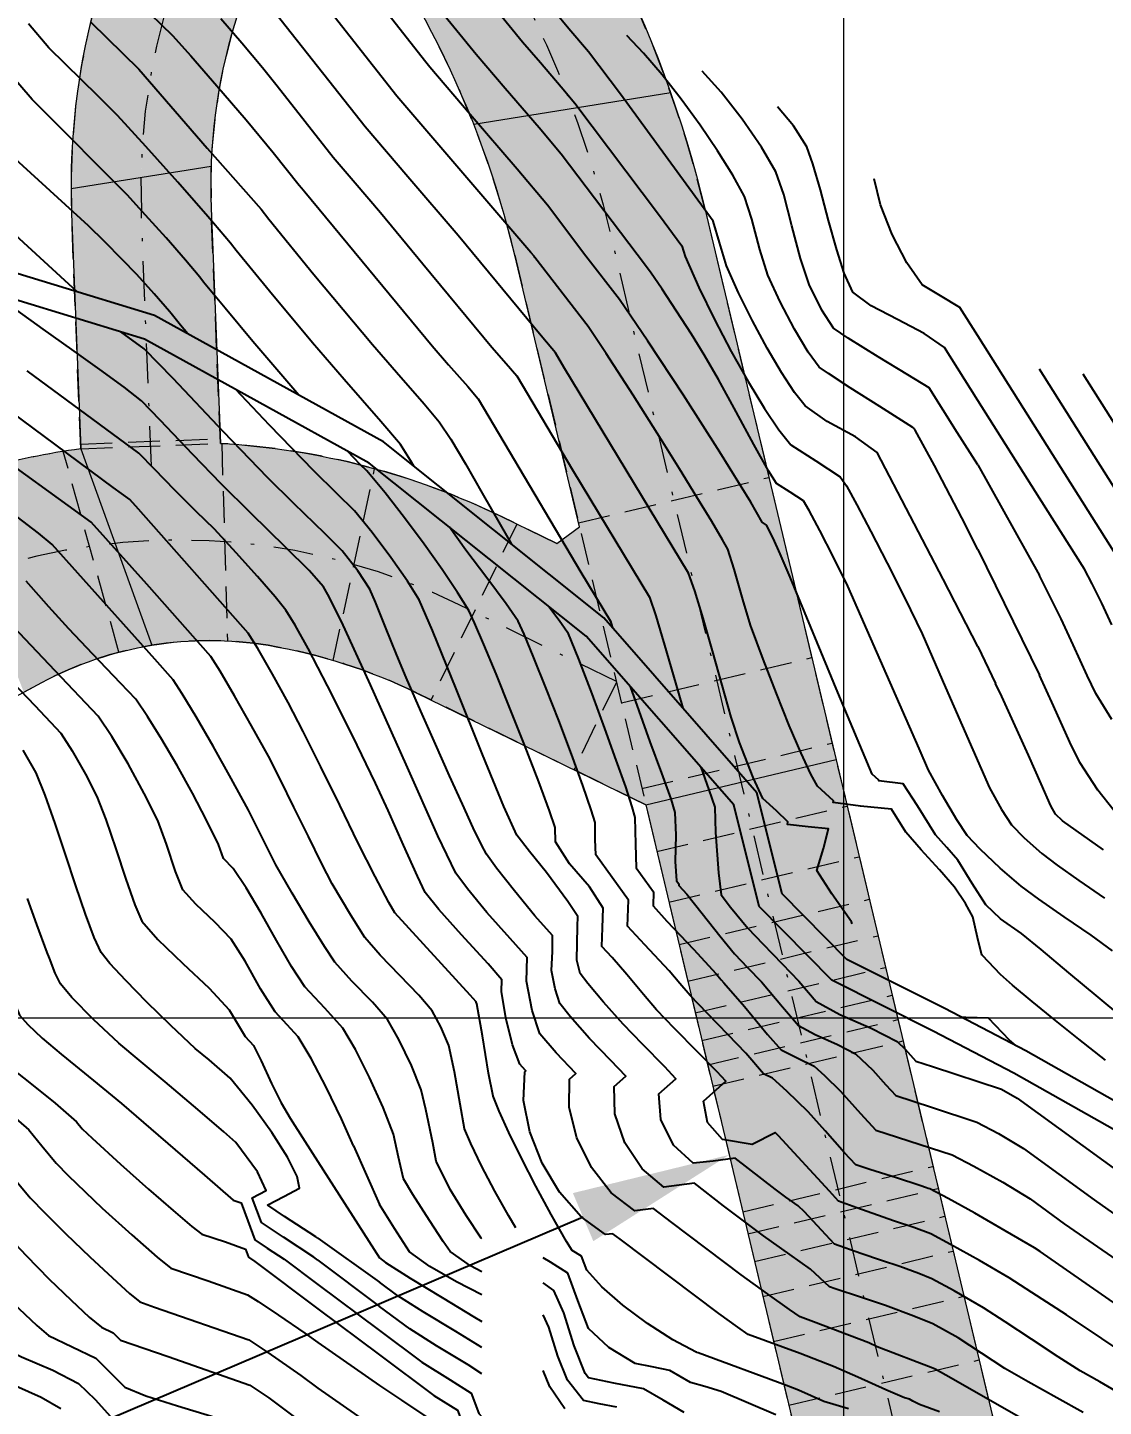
# Model space of a CAD drawing. Extents: x 61466 to 63015, y 108404 to 110397.
# Drawn here: x 62851.97 to 62885.85, y 109242.84 to 109286.24 of the extents above; entities that cross this region are included whole.
import ezdxf
from ezdxf import colors
from ezdxf.entities.mleader import LeaderData, LeaderLine
from ezdxf.math import Vec2, Vec3

# ---------------------------------------------------------------- set-up
doc = ezdxf.new("R2010")
doc.units = 0
doc.header["$LTSCALE"] = 1.000015
doc.header["$MEASUREMENT"] = 0
for name, pattern in [('NASCOSTA', [9.525, 6.35, -3.175]), ('TRATTEGGIATA', [0.75, 0.5, -0.25]), ('TRATTOPUNTO2', [0.5, 0.25, -0.125, 0, -0.125])]:
    doc.linetypes.add(name, pattern=pattern)
doc.layers.add('Colori bordi', color=5, linetype='Continuous', plot=False)
doc.layers.add('no_plot', color=5, linetype='Continuous', plot=False)
for name, color, linetype in [('coordinate', 2, 'Continuous'), ('curve livello 5m', 7, 'Continuous'), ('LIN010TR', 2, 'NASCOSTA'), ('LIN025CO', 7, 'Continuous'), ('Strade', 7, 'Continuous'), ('TRATTCOLO-30', 253, 'Continuous'), ('TRATTCOLO-32', 255, 'Continuous')]:
    doc.layers.add(name, color=color, linetype=linetype)
for name, color, linetype, lineweight in [('LINCOLOROSSO-025', 10, 'Continuous', 25), ('LINE035', 1, 'Continuous', 35), ('LINE050', 3, 'Continuous', 53)]:
    doc.layers.add(name, color=color, linetype=linetype, lineweight=lineweight)
doc.styles.add('ARIAL', font='arial.ttf')

# ---------------------------------------------------------------- blocks, each defined once
blk = doc.blocks.new('CONTORNO')
at = {"layer": 'Colori bordi', "lineweight": 0, "ltscale": 2}
for p, q in [((-21.794, 103.851), (-27.997, 102.858)), ((-36.269, 101.533), (-40.68, 100.827)), ((-40.374, 92.645), (-38.135, 86.465)), ((-22.578, 81.44), (-16.586, 82.868))]:
    blk.add_line(p, q, dxfattribs=at)
at = {"layer": 'Colori bordi', "lineweight": 0, "ltscale": 2, "flags": 128}
for points in [[(9.426, 101.471, 0.76503), (-27.561, 123.114)], [(-36.074, 114.45, 0.175507), (-40.663, 100.044), (-40.374, 92.645, 0.034114), (-43.469, 92.01), (-53.105, 89.338), (-53.319, 90.109), (-70.647, 85.303), (-66.249, 79.674), (-52.956, 83.36), (-52.253, 82.461), (-57.773, 72.704), (-53.908, 67.757), (-53.375, 67.075), (-47.588, 77.303), (-45.683, 80.67), (-46.38, 81.064), (-46.314, 81.181, -0.14195), (-42.731, 84.682), (-41.604, 85.286, -0.165813), (-34.47, 86.461, -0.072308), (-29.805, 84.968), (-22.578, 81.44), (16.586, -82.868)]]:
    blk.add_lwpolyline(points, format="xyb", dxfattribs=at)
for points in [[(-28.746, 115.78, -0.121281), (-20.708, 100.164), (-8.908, 50.657), (5.179, 102.622, 0.76503), (-24.477, 119.975)], [(-32.974, 111.245, 0.166114), (-36.267, 100.216), (-35.977, 92.817, -0.099876), (-27.103, 90.504), (-25.383, 89.664), (-24.664, 90.194), (-26.7, 98.736, 0.115961)]]:
    blk.add_lwpolyline(points, format="xyb", close=True, dxfattribs=at)

msp = doc.modelspace()

# ---------------------------------------------------------------- hatches: boundary and pattern name
at = {"layer": 'LINCOLOROSSO-025', "linetype": 'Continuous', "lineweight": 0}
h = msp.add_hatch(color=256, dxfattribs=at)
h.dxf.hatch_style = 1
h.paths.add_polyline_path([(62877.431, 109263.207), (62874.435, 109262.493), (62879.701, 109240.401), (62882.697, 109241.115)])
h.paths.add_polyline_path([(62874.435, 109262.493), (62871.439, 109261.779), (62876.705, 109239.686), (62879.701, 109240.401)])
h.paths.add_polyline_path([(62874.802, 109274.237), (62871.806, 109273.523), (62874.435, 109262.493), (62877.431, 109263.207)])
h.paths.add_polyline_path([(62871.806, 109273.523), (62868.81, 109272.809), (62869.352, 109270.534), (62871.439, 109261.779), (62874.435, 109262.493)])
at = {"layer": 'TRATTCOLO-30', "linetype": 'Continuous', "lineweight": 0}
h = msp.add_hatch(color=256, dxfattribs=at)
h.dxf.hatch_style = 1
h.paths.add_polyline_path([(62894.276, 109256.403), (62892.152, 109256.979), (62885.109, 109230.996), (62886.175, 109226.522)])
h.paths.add_polyline_path([(62896.399, 109255.827), (62894.276, 109256.403), (62886.175, 109226.522), (62887.14, 109222.475), (62889.032, 109221.962), (62889.11, 109222.251), (62888.907, 109222.306), (62889.535, 109224.623), (62888.049, 109225.026)])
h.paths.add_polyline_path([(62903.443, 109281.81, 0.573227), (62876.6, 109309.148), (62876.737, 109306.909, -0.580111), (62901.319, 109282.386), (62894.276, 109256.403), (62896.399, 109255.827)])
h.paths.add_polyline_path([(62901.319, 109282.386, 0.580111), (62876.737, 109306.909), (62876.874, 109304.66, -0.588798), (62899.196, 109282.961), (62892.152, 109256.979), (62894.276, 109256.403)], flags=17)
h.paths.add_polyline_path([(62876.874, 109304.66), (62876.737, 109306.909, 0.128077), (62867.998, 109301.884), (62861.579, 109295.575, -0.017364), (62863.158, 109293.853), (62865.271, 109296.119), (62869.54, 109300.314, -0.121501)])
h.paths.add_polyline_path([(62876.737, 109306.909), (62876.6, 109309.148, 0.133332), (62866.456, 109303.453), (62862.186, 109299.257), (62860.064, 109297.023, -0.015566), (62861.579, 109295.575), (62867.998, 109301.884, -0.128077)])
h.paths.add_polyline_path([(62861.518, 109295.516), (62861.579, 109295.575, 0.015566), (62860.064, 109297.023), (62857.942, 109294.789, 0.166431), (62853.337, 109281.166), (62855.538, 109281.519, -0.197704)])
h.paths.add_polyline_path([(62861.043, 109291.584), (62863.158, 109293.853, 0.017363), (62861.579, 109295.575, 0.198805), (62855.538, 109281.519), (62857.747, 109281.872, -0.147156)])
h.paths.add_polyline_path([(62857.75, 109280.555, -0.018506), (62857.747, 109281.872), (62855.538, 109281.519, 0.01312), (62855.552, 109280.469), (62855.836, 109273.211, -0.032081), (62858.04, 109273.156)])
h.paths.add_polyline_path([(62855.552, 109280.469, -0.01312), (62855.538, 109281.519), (62853.337, 109281.166, 0.008818), (62853.354, 109280.383), (62853.643, 109272.984, -0.032081), (62855.836, 109273.211)])
h = msp.add_hatch(color=256, dxfattribs=at)
h.dxf.hatch_style = 1
h.paths.add_polyline_path([(62865.563, 109268.075, 0.139627), (62854.721, 109270.01), (62855.882, 109266.804, -0.082344), (62859.547, 109266.8, -0.072308), (62864.212, 109265.307), (62871.439, 109261.779), (62870.515, 109265.657)])
h.paths.add_polyline_path([(62866.914, 109270.842, 0.099876), (62858.04, 109273.156, 0.064228), (62853.643, 109272.984), (62854.721, 109270.01, -0.139627), (62865.563, 109268.075), (62870.515, 109265.657), (62869.353, 109270.533), (62868.634, 109270.003)])
h.paths.add_polyline_path([(62853.643, 109272.984, 0.034113), (62850.548, 109272.349), (62849.269, 109271.994), (62850.385, 109269.107), (62851.371, 109269.381, -0.042455), (62854.721, 109270.01)])
h.paths.add_polyline_path([(62854.721, 109270.01, 0.042455), (62851.371, 109269.381), (62850.385, 109269.107), (62851.85, 109265.323), (62852.413, 109265.625, -0.082344), (62855.882, 109266.804)])
h.paths.add_polyline_path([(62870.313, 109279.788, 0.030349), (62869.127, 109283.694), (62866.02, 109283.197, -0.035379), (62867.317, 109279.074), (62868.81, 109272.808), (62871.806, 109273.522)])
h.paths.add_polyline_path([(62873.309, 109280.503, 0.026179), (62872.223, 109284.19), (62869.127, 109283.694, -0.030349), (62870.313, 109279.788), (62871.806, 109273.522), (62874.803, 109274.236)])
h.paths.add_polyline_path([(62865.271, 109296.118), (62863.158, 109293.852, -0.088198), (62869.127, 109283.694), (62872.223, 109284.19, 0.094802)])
h.paths.add_polyline_path([(62863.158, 109293.852), (62861.043, 109291.584, -0.080253), (62866.02, 109283.197), (62869.127, 109283.694, 0.088198)])
h.paths.add_polyline_path([(62863.158, 109293.852, 0.017363), (62861.579, 109295.575, 0.039704), (62859.491, 109293.189), (62861.043, 109291.584)])
h.paths.add_polyline_path([(62861.519, 109295.516), (62861.579, 109295.575, 0.015566), (62860.065, 109297.023), (62857.943, 109294.789), (62859.491, 109293.189, -0.038643)])
h.paths.add_polyline_path([(62863.729, 109297.688), (62862.187, 109299.257), (62860.065, 109297.023, -0.015566), (62861.579, 109295.575)])
h.paths.add_polyline_path([(62865.271, 109296.118), (62863.729, 109297.688), (62861.579, 109295.575, -0.017364), (62863.158, 109293.852)])
h.paths.add_polyline_path([(62842.121, 109308.439), (62841.683, 109305.389, -0.153556), (62860.065, 109297.023), (62862.187, 109299.257, 0.153719)])
h.paths.add_polyline_path([(62841.683, 109305.389), (62841.245, 109302.34, -0.15336), (62857.943, 109294.789), (62860.065, 109297.023, 0.153556)])
h.paths.add_polyline_path([(62841.683, 109305.389, 0.118937), (62825.998, 109303.588), (62818.636, 109300.891), (62818.106, 109300.697), (62819.649, 109297.982), (62826.543, 109300.502, -0.122973), (62841.245, 109302.34)])
h.paths.add_polyline_path([(62842.121, 109308.439, 0.119368), (62824.938, 109306.48), (62816.563, 109303.412), (62818.106, 109300.697), (62818.636, 109300.891), (62825.998, 109303.588, -0.118937), (62841.683, 109305.389)])

# ---------------------------------------------------------------- linework, layer by layer
at = {"layer": 'coordinate', "linetype": 'Continuous', "lineweight": 0}
for p, q in [((62877.666, 109333.555), (62877.666, 108959.046)), ((62848.848, 109255.071), (62927.666, 109255.071))]:
    msp.add_line(p, q, dxfattribs=at)
at = {"layer": 'curve livello 5m', "color": 2}
for p, q in [((62862.228, 109251.048), (62863.054, 109249.202)), ((62861.115, 109245.918), (62863.054, 109244.466))]:
    msp.add_line(p, q, dxfattribs=at)
at = {"layer": 'curve livello 5m', "color": 2, "flags": 128}
for points in [[(62885.917, 109253.745), (62885.077, 109254.402), (62884.339, 109254.994), (62883.606, 109255.594), (62882.992, 109256.107), (62882.614, 109256.438), (62882.046, 109257.035), (62882.027, 109257.047), (62881.889, 109257.603), (62881.744, 109258.257), (62881.51, 109258.677), (62881.166, 109259.186), (62880.695, 109259.736), (62880.11, 109260.366), (62879.633, 109260.921), (62879.179, 109261.641), (62878.198, 109261.733), (62877.338, 109261.848), (62877.347, 109261.9), (62876.845, 109262.365), (62876.636, 109262.745), (62876.331, 109263.405), (62875.959, 109264.275), (62875.551, 109265.282), (62875.135, 109266.359), (62874.74, 109267.433), (62874.492, 109268.243), (62874.224, 109269.192), (62874.019, 109269.829), (62873.859, 109270.12), (62873.519, 109270.693), (62873.051, 109271.467), (62872.503, 109272.358), (62871.927, 109273.283), (62871.043, 109274.675), (62870.189, 109275.99), (62869.622, 109276.834), (62867.947, 109279.007), (62867.919, 109279.045), (62867.821, 109279.159), (62863.598, 109284.084), (62861.395, 109286.882)], [(62864.129, 109272.441), (62864.026, 109272.619), (62863.714, 109273.116), (62863.089, 109273.849), (62861.937, 109275.169), (62860.946, 109276.317), (62859.587, 109277.942), (62858.54, 109279.222), (62858.36, 109279.459), (62857.646, 109280.301), (62856.703, 109281.377), (62855.697, 109282.5), (62854.795, 109283.479), (62854.195, 109284.084), (62852.638, 109285.606), (62852.002, 109286.366)], [(62881.897, 109269.817), (62881.389, 109270.814), (62880.532, 109272.455), (62879.925, 109273.569), (62879.899, 109273.611), (62879.882, 109273.639), (62879.85, 109273.658), (62878.808, 109274.313), (62877.877, 109274.908), (62877.196, 109275.353), (62876.903, 109275.558), (62876.557, 109276.026), (62876.12, 109276.753), (62875.668, 109277.606), (62875.278, 109278.447), (62875.026, 109279.254), (62874.781, 109280.212), (62874.545, 109280.929), (62874.177, 109281.601), (62873.702, 109282.364), (62873.151, 109283.174), (62872.557, 109283.986), (62871.953, 109284.757), (62871.369, 109285.442), (62870.84, 109285.995)], [(62880.685, 109242.669), (62880.06, 109242.909), (62879.855, 109243.01), (62879.75, 109243.068), (62879.588, 109243.116), (62878.995, 109243.371), (62878.115, 109243.766), (62877.356, 109244.098), (62876.297, 109244.506), (62874.665, 109245.111), (62874.341, 109245.335), (62873.741, 109245.768), (62873.741, 109245.768), (62870.635, 109248.104), (62870.406, 109248.281), (62870.168, 109248.251), (62869.401, 109248.812), (62868.724, 109249.585), (62868.174, 109250.499), (62867.784, 109251.484), (62867.591, 109252.468), (62867.63, 109253.379), (62867.664, 109253.409), (62867.557, 109253.519), (62867.471, 109253.621), (62867.246, 109254.229), (62867.032, 109255.074), (62866.892, 109255.903), (62866.902, 109256.275), (62866.475, 109256.772), (62865.635, 109257.685), (62864.916, 109258.486), (62864.493, 109259.023), (62864.248, 109259.535), (62863.813, 109260.508), (62863.326, 109261.599), (62862.928, 109262.465), (62862.201, 109263.957), (62861.413, 109265.527), (62860.801, 109266.703), (62860.391, 109267.437), (62860.103, 109267.911), (62859.77, 109268.323), (62859.213, 109268.963), (62858.538, 109269.712), (62857.85, 109270.452), (62857.279, 109271.017), (62856.605, 109271.68), (62855.964, 109272.348), (62855.477, 109272.853), (62851.954, 109275.441)], [(62886.659, 109273.051), (62885.218, 109275.335)], [(62886.172, 109246.119), (62884.933, 109246.979), (62883.858, 109247.717), (62883.682, 109247.832), (62882.763, 109248.376), (62881.804, 109248.925), (62880.96, 109249.391), (62880.384, 109249.688), (62880.336, 109249.707), (62880.278, 109249.726), (62880.075, 109249.798), (62879.34, 109250.035), (62878.491, 109250.301), (62878.055, 109250.447), (62877.696, 109250.825), (62877.086, 109251.52), (62876.549, 109252.113), (62875.879, 109252.771), (62875.43, 109253.171), (62875.145, 109253.312), (62874.586, 109253.968), (62874.036, 109254.543), (62873.378, 109255.209), (62872.833, 109255.779), (62872.516, 109256.153), (62872.178, 109256.552), (62871.409, 109257.371), (62870.865, 109257.96), (62870.892, 109258.78), (62870.385, 109259.488), (62869.864, 109260.207), (62869.848, 109260.687), (62869.84, 109261.228), (62869.719, 109261.623), (62869.453, 109262.389), (62869.095, 109263.375), (62868.698, 109264.432), (62868.303, 109265.445), (62867.918, 109266.401), (62867.604, 109267.154), (62867.419, 109267.555), (62867.045, 109268.102), (62866.432, 109268.92), (62865.771, 109269.798), (62865.255, 109270.521)], [(62881.897, 109269.817), (62883.837, 109265.86)], [(62862.228, 109251.048), (62861.856, 109251.899), (62861.377, 109252.896), (62860.904, 109253.79), (62860.49, 109254.475), (62860.14, 109254.858), (62859.761, 109255.269), (62859.309, 109255.99), (62858.817, 109256.861), (62858.38, 109257.55), (62857.881, 109258.072), (62857.268, 109258.65), (62856.855, 109259.103), (62856.625, 109259.677), (62856.339, 109260.546), (62856.066, 109261.284), (62855.642, 109262.135), (62855.131, 109263.068), (62854.618, 109263.931), (62854.194, 109264.568), (62852.842, 109265.993), (62850.952, 109267.977)], [(62910.271, 109245.662), (62905.412, 109249.035), (62902.431, 109251.123), (62901.93, 109251.51), (62901.47, 109251.863), (62896.436, 109255.187), (62896.232, 109255.322), (62896.195, 109255.346), (62891.954, 109257.948), (62891.109, 109258.398), (62890.116, 109258.908), (62889.422, 109259.285), (62888.464, 109259.902), (62887.506, 109260.564), (62886.699, 109261.162), (62886.194, 109261.588), (62885.678, 109262.243), (62885.11, 109263.116), (62884.799, 109263.755), (62884.278, 109264.892), (62883.837, 109265.86)], [(62850.602, 109254.235), (62851.161, 109253.724), (62851.984, 109253.071), (62852.84, 109252.394), (62853.51, 109251.804), (62853.51, 109251.804), (62853.692, 109251.583), (62853.997, 109251.285), (62854.896, 109250.465), (62855.775, 109249.682), (62856.552, 109249.006), (62857.141, 109248.511), (62857.461, 109248.269), (62857.461, 109248.269), (62858.204, 109248.022), (62858.831, 109247.792), (62858.831, 109247.792), (62858.926, 109247.54), (62859.126, 109247.408), (62861.115, 109245.918)], [(62845.431, 109251.336), (62845.498, 109251.252), (62845.981, 109250.601), (62846.435, 109249.764), (62846.915, 109249.423), (62847.3, 109248.995), (62847.849, 109248.315), (62848.473, 109247.522), (62849.085, 109246.757), (62849.594, 109246.159), (62850.388, 109245.342), (62850.965, 109244.819), (62851.776, 109244.4), (62852.766, 109243.983), (62853.569, 109243.566), (62854.1, 109243.063), (62854.674, 109242.427)], [(62866.27, 109246.353), (62865.475, 109246.771), (62864.635, 109247.245), (62864.002, 109247.715), (62863.523, 109248.44), (62863.054, 109249.202)], [(62863.054, 109244.466), (62864.762, 109243.188), (62865.507, 109242.722), (62865.621, 109242.418), (62865.815, 109242.178), (62866.23, 109241.35), (62866.27, 109241.26)], [(62868.889, 109242.771), (62868.412, 109243.46), (62868.209, 109243.971)]]:
    msp.add_lwpolyline(points, dxfattribs=at)
at = {"layer": 'LIN010TR', "linetype": 'TRATTOPUNTO2', "lineweight": 0, "ltscale": 5}
msp.add_line((62855.866, 109272.45), (62855.552, 109280.469), dxfattribs=at)
at = {"layer": 'LIN010TR', "linetype": 'TRATTOPUNTO2', "lineweight": 0, "ltscale": 5, "flags": 128}
for points in [[(62861.518, 109295.516), (62867.998, 109301.884, -0.76503), (62901.32, 109282.386, -0.76503)], [(62792.685, 109291.385), (62818.636, 109300.891), (62825.998, 109303.588, -0.448954), (62870.313, 109279.789), (62882.811, 109227.352)], [(62870.515, 109265.658), (62865.563, 109268.075, 0.183168), (62851.371, 109269.381), (62841.735, 109266.709), (62824.226, 109261.853)]]:
    msp.add_lwpolyline(points, format="xyb", dxfattribs=at)
at = {"layer": 'LIN010TR', "linetype": 'TRATTOPUNTO2', "lineweight": 0, "ltscale": 5}
msp.add_arc((62875.537, 109281.251), 20, 134.5004, 182.2406, dxfattribs=at)
at = {"layer": 'LIN025CO', "linetype": 'TRATTEGGIATA', "lineweight": 0, "ltscale": 2}
for p, q in [((62853.643, 109272.984), (62853.354, 109280.383)), ((62858.04, 109273.156), (62857.75, 109280.555)), ((62873.309, 109280.503), (62919.619, 109086.211)), ((62867.316, 109279.075), (62910.758, 109096.816)), ((62853.637, 109273.134), (62858.034, 109273.306)), ((62854.845, 109266.582), (62853.092, 109272.903)), ((62853.643, 109272.984), (62858.04, 109273.156)), ((62858.082, 109273.154), (62858.262, 109266.939)), ((62861.597, 109266.326), (62862.899, 109272.36)), ((62869.323, 109270.655), (62875.316, 109272.083)), ((62868.634, 109270.003), (62866.914, 109270.843)), ((62867.38, 109270.615), (62864.677, 109265.08)), ((62868.634, 109270.003), (62869.352, 109270.534)), ((62870.674, 109264.988), (62876.666, 109266.416)), ((62851.286, 109265.021), (62852.413, 109265.625)), ((62870.517, 109265.645), (62869.171, 109262.886)), ((62871.439, 109261.779), (62864.212, 109265.307)), ((62871.316, 109262.293), (62877.309, 109263.722)), ((62871.788, 109260.313), (62877.781, 109261.741)), ((62872.169, 109258.718), (62878.161, 109260.146)), ((62872.488, 109257.379), (62878.48, 109258.807)), ((62872.762, 109256.23), (62878.754, 109257.659)), ((62872.999, 109255.233), (62878.992, 109256.661)), ((62873.207, 109254.36), (62879.2, 109255.788)), ((62873.39, 109253.593), (62879.382, 109255.022)), ((62873.55, 109252.921), (62879.543, 109254.349)), ((62874.492, 109248.97), (62880.484, 109250.399)), ((62874.658, 109248.276), (62880.65, 109249.704)), ((62874.866, 109247.402), (62880.858, 109248.83)), ((62875.127, 109246.305), (62881.12, 109247.733)), ((62875.466, 109244.884), (62881.458, 109246.312)), ((62875.943, 109242.882), (62881.935, 109244.31))]:
    msp.add_line(p, q, dxfattribs=at)
at = {"layer": 'LIN025CO', "linetype": 'TRATTEGGIATA', "lineweight": 0, "ltscale": 2, "flags": 128}
msp.add_lwpolyline([(62867.317, 109279.075, 0.115961), (62861.043, 109291.584, 0.115961)], format="xyb", dxfattribs=at)
at = {"layer": 'LIN025CO', "linetype": 'TRATTEGGIATA', "lineweight": 0, "ltscale": 2}
for centre, radius, start, end in [((62882.016, 109287.619), 22.2, 344.8321, 134.5004), ((62882.016, 109287.619), 17.8, 344.8321, 134.5004), ((62875.537, 109281.251), 22.2, 134.5004, 182.2406), ((62837.574, 109271.985), 36.736, 13.4065, 41.067), ((62875.537, 109281.251), 17.8, 134.5004, 182.2406), ((62856.744, 109250.008), 23.184, 97.6858, 105.5), ((62856.744, 109250.008), 23.184, 63.9813, 86.7954), ((62857.702, 109255.753), 11.2, 80.5244, 118.1833), ((62856.744, 109250.008), 17.024, 63.9781, 80.5244)]:
    msp.add_arc(centre, radius, start, end, dxfattribs=at)
at = {"layer": 'LINE050', "linetype": 'Continuous', "lineweight": 0, "flags": 128}
msp.add_lwpolyline([(62877.04, 109258.803, 0, 1.5, 0), (62875.997, 109263.18, 0, 0, 0), (62873.952, 109271.758, 0, 0, 0)], format="xyseb", dxfattribs=at)
at = {"layer": 'no_plot'}
for p, q in [((62861.115, 109250.557), (62863.054, 109247.521)), ((62861.115, 109248.139), (62863.054, 109246.757)), ((62861.115, 109247.445), (62863.054, 109245.993)), ((62861.115, 109246.682), (62863.054, 109245.23)), ((62861.115, 109244.852), (62863.054, 109243.503)), ((62861.115, 109243.414), (62863.054, 109242.064))]:
    msp.add_line(p, q, dxfattribs=at)
at = {"layer": 'no_plot', "flags": 128}
for points in [[(62881.897, 109266.767), (62880.806, 109268.882), (62878.731, 109272.868), (62878.044, 109273.358), (62877.156, 109273.841), (62876.454, 109274.336), (62876.454, 109274.336), (62876.123, 109274.757), (62875.714, 109275.385), (62875.26, 109276.158), (62874.796, 109277.016), (62874.357, 109277.897), (62873.976, 109278.74), (62873.976, 109278.74), (62873.763, 109279.474), (62873.56, 109280.15), (62870.638, 109284.146), (62869.637, 109285.475), (62869.017, 109286.201), (62866.755, 109288.945), (62864.515, 109291.708)], [(62863.501, 109290.763), (62867.558, 109285.799), (62867.558, 109285.799), (62868.121, 109285.139), (62868.778, 109284.374), (62869.207, 109283.867), (62869.207, 109283.867), (62871.873, 109280.332), (62872.575, 109279.372), (62872.675, 109279.034), (62873.107, 109278.067), (62873.603, 109277.055), (62874.132, 109276.048), (62874.666, 109275.099), (62875.175, 109274.259), (62875.631, 109273.581), (62876.005, 109273.115), (62876.791, 109272.609), (62877.566, 109272.107), (62877.757, 109271.815), (62878.091, 109271.217), (62878.532, 109270.384), (62879.046, 109269.384), (62879.594, 109268.286), (62880.143, 109267.158), (62880.883, 109265.477), (62882.268, 109262.31), (62882.644, 109261.63), (62882.954, 109261.148), (62883.354, 109260.742), (62883.913, 109260.251), (62884.4, 109259.881), (62885.081, 109259.397), (62885.888, 109258.838)], [(62886.437, 109255.11), (62885.683, 109255.727), (62884.765, 109256.495), (62883.892, 109257.224), (62883.269, 109257.728), (62883.269, 109257.728), (62882.612, 109258.193), (62882.145, 109258.629), (62881.723, 109259.303), (62881.269, 109260.038), (62881.269, 109260.038), (62880.917, 109260.436), (62880.563, 109260.837), (62880.563, 109260.837), (62879.998, 109261.753), (62879.55, 109262.445), (62879.55, 109262.445), (62878.774, 109262.532), (62878.778, 109262.553), (62878.567, 109262.749), (62877.493, 109265.319), (62875.991, 109268.95), (62875.991, 109268.95), (62875.674, 109269.68), (62875.455, 109270.169), (62875.455, 109270.169), (62875.237, 109270.586), (62875.106, 109270.671), (62874.751, 109271.301), (62873.772, 109272.881), (62872.625, 109274.671), (62871.505, 109276.374), (62870.606, 109277.688), (62869.555, 109279.052), (62868.348, 109280.652), (62867.384, 109281.792), (62865.906, 109283.512), (62864.641, 109284.996), (62864.468, 109285.207), (62862.011, 109288.34)], [(62886.138, 109257.189), (62885.462, 109257.677), (62884.62, 109258.258), (62883.818, 109258.813), (62883.262, 109259.222), (62883.262, 109259.222), (62882.602, 109259.79), (62881.972, 109260.38), (62881.561, 109260.814), (62881.561, 109260.814), (62881.231, 109261.307), (62880.78, 109262.07), (62880.344, 109262.875), (62880.344, 109262.875), (62880.047, 109263.553), (62877.799, 109268.664), (62877.351, 109269.577), (62876.926, 109270.413), (62876.587, 109271.044), (62876.402, 109271.347), (62876.402, 109271.347), (62875.982, 109271.619), (62875.555, 109271.893), (62875.555, 109271.893), (62875.304, 109272.295), (62874.845, 109273.119), (62874.284, 109274.147), (62873.725, 109275.163), (62873.274, 109275.948), (62873.274, 109275.948), (62872.876, 109276.589), (62872.41, 109277.317), (62871.955, 109278.008), (62871.59, 109278.542), (62871.163, 109279.096), (62868.778, 109282.26), (62868.081, 109283.083), (62867.013, 109284.325), (62866.1, 109285.397), (62863.985, 109287.985)], [(62877.94, 109258.029), (62877.913, 109258.1), (62877.913, 109258.1), (62877.304, 109258.981), (62876.828, 109259.711), (62876.828, 109259.711), (62877.041, 109260.408), (62877.198, 109261.019), (62877.198, 109261.019), (62876.553, 109261.092), (62875.901, 109261.164), (62875.901, 109261.164), (62875.916, 109261.247), (62875.558, 109261.59), (62875.123, 109261.98), (62875.123, 109261.98), (62874.816, 109262.643), (62874.392, 109263.74), (62874.392, 109263.74), (62874.133, 109264.54), (62873.841, 109265.543), (62873.537, 109266.624), (62873.246, 109267.656), (62872.989, 109268.514), (62872.789, 109269.073), (62872.789, 109269.073), (62868.863, 109275.554), (62868.596, 109276.004), (62868.476, 109276.142), (62868.145, 109276.542), (62865.527, 109279.704), (62863.947, 109281.545), (62862.596, 109283.123), (62859.125, 109287.531)], [(62855.477, 109287.018), (62856.528, 109285.993), (62857.109, 109285.35), (62857.932, 109284.407), (62858.848, 109283.338), (62859.708, 109282.315), (62859.708, 109282.315), (62860.526, 109281.285), (62860.592, 109281.201), (62860.648, 109281.135), (62860.698, 109281.075), (62864.711, 109276.229), (62865.228, 109275.631), (62865.829, 109274.942), (62866.155, 109274.56), (62869.395, 109269.102), (62870.329, 109267.561), (62870.395, 109267.351)], [(62853.533, 109277.921), (62850.534, 109280.661), (62849.004, 109282.068), (62848.276, 109282.86), (62847.533, 109283.718), (62846.895, 109284.501), (62846.478, 109285.07), (62846.126, 109285.741), (62845.725, 109286.644)], [(62857.015, 109276.601), (62856.788, 109276.873), (62856.486, 109277.242), (62856.434, 109277.31), (62855.956, 109277.864), (62855.406, 109278.47), (62854.951, 109278.941), (62854.388, 109279.509), (62853.884, 109280.003), (62851.347, 109282.32), (62850.645, 109282.965), (62849.982, 109283.679), (62849.284, 109284.463), (62848.602, 109285.258), (62847.984, 109286.007), (62847.479, 109286.653)], [(62860.507, 109274.674), (62859.063, 109276.36), (62859.063, 109276.36), (62858.187, 109277.407), (62857.513, 109278.232), (62857.397, 109278.385), (62856.937, 109278.927), (62856.329, 109279.621), (62855.681, 109280.344), (62855.101, 109280.975), (62852.323, 109283.773), (62852.116, 109283.975), (62851.339, 109284.88), (62849.881, 109286.619)], [(62853.962, 109286.411), (62855.474, 109284.936), (62857.621, 109282.453), (62859.323, 109280.533), (62859.566, 109280.212), (62860.986, 109278.476), (62862.828, 109276.273), (62863.583, 109275.4), (62864.459, 109274.396), (62864.934, 109273.838), (62865.294, 109273.289), (62865.757, 109272.514), (62866.289, 109271.594), (62866.853, 109270.605), (62867.208, 109269.987)], [(62858.051, 109286.527), (62858.712, 109285.762), (62859.366, 109284.986), (62859.366, 109284.986), (62859.825, 109284.408), (62861.594, 109282.162), (62862.283, 109281.358), (62863.088, 109280.42), (62863.088, 109280.42), (62864.422, 109278.808), (62866.594, 109276.186), (62867.043, 109275.668), (62867.375, 109275.282), (62869.129, 109272.328), (62871.559, 109268.317), (62871.757, 109267.724), (62872.082, 109266.631), (62872.468, 109265.299), (62872.608, 109264.819)], [(62881.897, 109272.477), (62881.251, 109273.499), (62880.364, 109274.905), (62879.693, 109275.312), (62878.754, 109275.876), (62878.754, 109275.876), (62877.816, 109276.471), (62877.353, 109276.78), (62877.353, 109276.78), (62876.98, 109277.348), (62876.58, 109278.154), (62876.58, 109278.154), (62876.309, 109278.978), (62876.042, 109280.003), (62875.782, 109280.992), (62875.53, 109281.707), (62875.083, 109282.481), (62874.476, 109283.365), (62873.817, 109284.212), (62873.215, 109284.873)], [(62881.897, 109274.506), (62880.846, 109276.171), (62880.206, 109276.618), (62879.363, 109277.054), (62878.541, 109277.483), (62877.963, 109277.911), (62877.688, 109278.515), (62877.452, 109279.249), (62877.196, 109280.176), (62876.939, 109281.134), (62876.705, 109281.958), (62876.515, 109282.485), (62876.094, 109283.148), (62875.59, 109283.751)], [(62881.897, 109276.536), (62881.328, 109277.437), (62880.72, 109277.799), (62880.146, 109278.15), (62879.658, 109278.839), (62879.195, 109279.728), (62878.828, 109280.661), (62878.629, 109281.482)], [(62885.176, 109241.388), (62880.889, 109243.825), (62880.555, 109244.02), (62880.479, 109244.05), (62878.731, 109244.725), (62878.464, 109244.843), (62876.725, 109245.512), (62876.302, 109245.669), (62875.964, 109245.898), (62875.276, 109246.387), (62874.444, 109246.989), (62874.444, 109246.989), (62872.263, 109248.63), (62871.687, 109249.075), (62871.09, 109249), (62870.353, 109249.566), (62869.73, 109250.364), (62869.27, 109251.293), (62869.022, 109252.254), (62869.036, 109253.148), (62869.036, 109253.148), (62869.237, 109253.326), (62868.613, 109253.971), (62868.103, 109254.572), (62867.858, 109255.311), (62867.682, 109256.232), (62867.682, 109256.232), (62867.703, 109256.97), (62867.172, 109257.569), (62866.43, 109258.388), (62866.43, 109258.388), (62865.824, 109259.131), (62865.455, 109259.624), (62865.455, 109259.624), (62864.891, 109260.804), (62863.887, 109263.045), (62862.766, 109265.558), (62861.851, 109267.554), (62861.851, 109267.554), (62861.425, 109268.402), (62861.286, 109268.643), (62860.835, 109269.151), (62860.101, 109269.883), (62859.003, 109270.956), (62858.065, 109271.884), (62858.065, 109271.884), (62857.173, 109272.811), (62856.147, 109273.888), (62855.557, 109274.491), (62855.007, 109274.929), (62854.245, 109275.486), (62853.364, 109276.111), (62852.46, 109276.751), (62851.628, 109277.354)], [(62877.827, 109242.772), (62877.045, 109243.003), (62877.045, 109243.003), (62876.247, 109243.354), (62875.868, 109243.5), (62873.09, 109244.53), (62873.052, 109244.546), (62873.042, 109244.549), (62873.036, 109244.552), (62873.025, 109244.555), (62872.286, 109244.942), (62871.49, 109245.456), (62870.718, 109246.034), (62870.053, 109246.613), (62869.578, 109247.133), (62869.578, 109247.133), (62869.413, 109247.574), (62869.125, 109247.754), (62868.939, 109248.036), (62868.463, 109248.88), (62867.98, 109249.776), (62867.524, 109250.66), (62867.125, 109251.47), (62866.816, 109252.141), (62866.628, 109252.611), (62866.628, 109252.611), (62866.488, 109253.33), (62866.296, 109254.506), (62866.116, 109255.517), (62866.116, 109255.517), (62866.101, 109255.573), (62866.101, 109255.58), (62865.91, 109255.793), (62863.535, 109258.381), (62863.342, 109258.701), (62862.912, 109259.519), (62862.383, 109260.578), (62861.8, 109261.766), (62861.208, 109262.974), (62860.652, 109264.091), (62860.178, 109265.005), (62860.178, 109265.005), (62859.684, 109265.897), (62859.218, 109266.702), (62858.92, 109267.179), (62858.92, 109267.179), (62855.459, 109271.082), (62855.188, 109271.385), (62854.663, 109271.764), (62848.161, 109276.588)], [(62885.22, 109242.651), (62884.388, 109243.115), (62883.478, 109243.62), (62882.752, 109244.039), (62882.752, 109244.039), (62882.008, 109244.522), (62881.274, 109244.999), (62881.274, 109244.999), (62880.484, 109245.444), (62879.882, 109245.686), (62878.986, 109246.019), (62878.986, 109246.019), (62878.233, 109246.268), (62877.402, 109246.542), (62877.402, 109246.542), (62877.222, 109246.607), (62876.626, 109247.16), (62875.979, 109247.622), (62875.148, 109248.211), (62875.148, 109248.211), (62873.891, 109249.156), (62872.969, 109249.868), (62872.012, 109249.748), (62871.32, 109250.32), (62870.779, 109251.137), (62870.462, 109252.053), (62870.443, 109252.917), (62870.443, 109252.917), (62870.81, 109253.243), (62870.343, 109253.732), (62869.668, 109254.423), (62869.668, 109254.423), (62869.059, 109255.117), (62868.736, 109255.523), (62868.736, 109255.523), (62868.583, 109255.985), (62868.472, 109256.561), (62868.472, 109256.561), (62868.496, 109257.163), (62868.504, 109257.665), (62868.504, 109257.665), (62867.943, 109258.289), (62867.299, 109259.073), (62866.733, 109259.79), (62866.417, 109260.225), (62866.417, 109260.225), (62866.263, 109260.518), (62866.004, 109261.059), (62865.661, 109261.799), (62865.256, 109262.691), (62864.811, 109263.684), (62864.349, 109264.731), (62863.891, 109265.783), (62863.891, 109265.783), (62863.6, 109266.485), (62863.245, 109267.37), (62862.927, 109268.158), (62862.749, 109268.572), (62862.749, 109268.572), (62862.366, 109269.142), (62861.874, 109269.771), (62861.874, 109269.771), (62861.327, 109270.319), (62860.359, 109271.265), (62859.526, 109272.087), (62859.526, 109272.087), (62858.142, 109273.524), (62856.552, 109275.194), (62855.638, 109276.13), (62855.638, 109276.13), (62854.907, 109276.666)], [(62883.955, 109273.275), (62881.897, 109276.536)], [(62887.092, 109270.34), (62885.307, 109273.163), (62883.837, 109275.492)], [(62886.241, 109243.328), (62885.741, 109243.615), (62885.121, 109243.965), (62885.121, 109243.965), (62884.424, 109244.41), (62883.589, 109244.961), (62882.759, 109245.509), (62882.077, 109245.944), (62882.077, 109245.944), (62881.151, 109246.482), (62880.451, 109246.859), (62880.451, 109246.859), (62880.043, 109247.023), (62879.436, 109247.248), (62879.436, 109247.248), (62878.858, 109247.44), (62878.208, 109247.654), (62878.208, 109247.654), (62877.387, 109247.948), (62876.975, 109248.388), (62876.437, 109248.973), (62876.437, 109248.973), (62876.242, 109249.154), (62875.851, 109249.432), (62875.519, 109249.682), (62874.25, 109250.662), (62873.562, 109250.566), (62872.933, 109250.497), (62872.933, 109250.497), (62872.317, 109251.066), (62871.915, 109251.877), (62871.849, 109252.686), (62871.849, 109252.686), (62872.383, 109253.16), (62872.043, 109253.53), (62871.332, 109254.245), (62870.723, 109254.875), (62870.723, 109254.875), (62870.112, 109255.564), (62869.611, 109256.156), (62869.369, 109256.473), (62869.369, 109256.473), (62869.263, 109256.89), (62869.293, 109257.945), (62869.303, 109258.266), (62868.98, 109258.736), (62868.308, 109259.647), (62868.308, 109259.647), (62867.781, 109260.312), (62867.379, 109260.826), (62867.379, 109260.826), (62866.97, 109261.725), (62866.292, 109263.364), (62865.464, 109265.428), (62864.722, 109267.267), (62864.306, 109268.233), (62864.306, 109268.233), (62863.939, 109268.816), (62863.412, 109269.564), (62862.822, 109270.346), (62862.264, 109271.031), (62862.264, 109271.031), (62861.713, 109271.576), (62860.987, 109272.291), (62860.987, 109272.291), (62859.588, 109273.728), (62858.517, 109274.858)], [(62883.837, 109271.435), (62881.897, 109274.506)], [(62886.609, 109269.075), (62883.955, 109273.275), (62883.837, 109273.462)], [(62867.349, 109248.47), (62867.111, 109248.855), (62867.111, 109248.855), (62866.682, 109249.624), (62866.266, 109250.421), (62865.928, 109251.117), (62865.732, 109251.585), (62865.732, 109251.585), (62865.594, 109252.354), (62865.416, 109253.375), (62865.416, 109253.375), (62865.234, 109254.201), (62864.985, 109254.788), (62864.707, 109255.298), (62864.707, 109255.298), (62864.293, 109255.791), (62863.693, 109256.412), (62863.071, 109257.051), (62862.592, 109257.603), (62862.592, 109257.603), (62862.144, 109258.302), (62861.566, 109259.297), (62861.566, 109259.297), (62861.23, 109259.942), (62860.811, 109260.787), (62860.359, 109261.711), (62859.923, 109262.591), (62859.554, 109263.306), (62859.554, 109263.306), (62859.023, 109264.271), (62858.487, 109265.214), (62858.03, 109265.988), (62857.737, 109266.447), (62857.737, 109266.447), (62855.72, 109268.722), (62853.966, 109270.677), (62850.572, 109273.132)], [(62886.288, 109244.653), (62885.806, 109244.986), (62885.806, 109244.986), (62884.687, 109245.726), (62883.602, 109246.431), (62882.879, 109246.888), (62882.879, 109246.888), (62881.953, 109247.433), (62881.041, 109247.946), (62880.417, 109248.273), (62880.417, 109248.273), (62879.886, 109248.477), (62879.243, 109248.69), (62878.083, 109249.097), (62877.514, 109249.309), (62877.514, 109249.309), (62877.226, 109249.62), (62875.616, 109251.358), (62875.529, 109251.454), (62875.512, 109251.471), (62875.516, 109251.454), (62874.792, 109251.086), (62873.855, 109251.245), (62873.855, 109251.245), (62873.384, 109251.776), (62873.256, 109252.456), (62873.256, 109252.456), (62873.956, 109253.077), (62873.691, 109253.376), (62873.065, 109254.01), (62872.34, 109254.74), (62871.778, 109255.327), (62871.778, 109255.327), (62871.362, 109255.812), (62870.837, 109256.441), (62870.384, 109256.973), (62870.384, 109256.973), (62870.059, 109257.321), (62870.074, 109257.912), (62870.098, 109258.523), (62870.098, 109258.523), (62869.671, 109259.199), (62869.035, 109259.925), (62868.591, 109260.614), (62868.591, 109260.614), (62868.58, 109261.07), (62868.408, 109261.588), (62868.071, 109262.501), (62868.071, 109262.501), (62867.619, 109263.666), (62867.16, 109264.825), (62866.724, 109265.902), (62866.342, 109266.822), (62866.045, 109267.511), (62865.862, 109267.894), (62865.862, 109267.894), (62865.513, 109268.466), (62865.031, 109269.184), (62864.459, 109269.986), (62863.842, 109270.812), (62863.226, 109271.6), (62862.654, 109272.29), (62862.654, 109272.29), (62862.447, 109272.494), (62862.048, 109272.909)], [(62881.897, 109272.477), (62883.837, 109269.001)], [(62886.118, 109267.449), (62885.806, 109268.122), (62885.498, 109268.732), (62885.254, 109269.192), (62883.837, 109271.435)], [(62866.27, 109248.117), (62866.254, 109248.138), (62865.78, 109248.857), (62865.283, 109249.674), (62865.283, 109249.674), (62864.836, 109250.56), (62864.733, 109251.14), (62864.513, 109252.194), (62864.365, 109252.809), (62864.365, 109252.809), (62864.057, 109253.574), (62863.663, 109254.395), (62863.301, 109255.024), (62863.301, 109255.024), (62862.831, 109255.564), (62862.179, 109256.231), (62861.648, 109256.825), (62861.648, 109256.825), (62861.315, 109257.319), (62860.837, 109258.092), (62860.299, 109258.998), (62859.791, 109259.894), (62859.791, 109259.894), (62859.371, 109260.727), (62858.93, 109261.608), (62858.93, 109261.608), (62858.379, 109262.613), (62857.809, 109263.625), (62857.277, 109264.545), (62856.84, 109265.274), (62856.555, 109265.715), (62856.555, 109265.715), (62855.981, 109266.361), (62852.744, 109269.969), (62852.308, 109270.331), (62851.645, 109270.842)], [(62886.115, 109264.466), (62885.614, 109265.283), (62885.614, 109265.283), (62885.341, 109265.855), (62884.904, 109266.814), (62884.52, 109267.637), (62884.52, 109267.637), (62883.999, 109268.683), (62883.837, 109269.001)], [(62866.27, 109247.083), (62865.921, 109247.272), (62865.283, 109247.725), (62865.283, 109247.725), (62865.061, 109248.035), (62864.624, 109248.697), (62864.103, 109249.511), (62864.103, 109249.511), (62863.808, 109250.003), (62863.655, 109250.687), (62863.497, 109251.417), (62863.497, 109251.417), (62863.167, 109252.258), (62862.741, 109253.198), (62862.292, 109254.081), (62861.896, 109254.749), (62861.896, 109254.749), (62861.325, 109255.376), (62860.705, 109256.047), (62860.705, 109256.047), (62860.277, 109256.694), (62859.805, 109257.508), (62859.32, 109258.371), (62858.857, 109259.166), (62858.447, 109259.776), (62858.447, 109259.776), (62858.139, 109260.09), (62857.98, 109260.53), (62857.607, 109261.296), (62857.161, 109262.145), (62856.678, 109263.014), (62856.195, 109263.839), (62855.748, 109264.556), (62855.374, 109265.102), (62854.899, 109265.611), (62854.02, 109266.524), (62853.265, 109267.32), (62852.642, 109268.013), (62851.928, 109268.818)], [(62868.384, 109268.027), (62868.384, 109268.027), (62868.706, 109267.59), (62868.976, 109267.217), (62869.325, 109266.363), (62869.739, 109265.268), (62870.138, 109264.187), (62870.499, 109263.189), (62870.795, 109262.344), (62871.004, 109261.719), (62871.099, 109261.385), (62871.112, 109260.545), (62871.137, 109259.8), (62871.686, 109259.037), (62871.672, 109258.599), (62872.102, 109258.113), (62872.944, 109257.236), (62873.661, 109256.465), (62873.815, 109256.272), (62873.902, 109256.182), (62874.543, 109255.431), (62875.273, 109254.554), (62875.7, 109254.071), (62876.203, 109253.819), (62876.739, 109253.556), (62877.072, 109253.259), (62877.568, 109252.772), (62878.201, 109252.065), (62878.685, 109251.536), (62880.407, 109250.984), (62881.084, 109250.759), (62881.773, 109250.41), (62882.684, 109249.899), (62883.542, 109249.377), (62884.617, 109248.596), (62885.084, 109248.267), (62887.129, 109246.86)], [(62881.897, 109266.767), (62882.454, 109265.596)], [(62851.043, 109266.107), (62852.192, 109264.901), (62853.013, 109264.034), (62853.013, 109264.034), (62853.372, 109263.483), (62853.794, 109262.743), (62854.152, 109262.037), (62854.152, 109262.037), (62854.437, 109261.314), (62854.748, 109260.393), (62855.059, 109259.443), (62855.342, 109258.628), (62855.571, 109258.116), (62855.571, 109258.116), (62856.071, 109257.54), (62856.855, 109256.79), (62857.682, 109256.006), (62858.313, 109255.324), (62858.313, 109255.324), (62858.818, 109254.49), (62859.084, 109254.2), (62859.325, 109253.725), (62859.654, 109253.006), (62859.951, 109252.395), (62859.951, 109252.395), (62860.243, 109251.918), (62860.705, 109251.197), (62861.115, 109250.557)], [(62870.947, 109265.504), (62871.215, 109264.736), (62871.57, 109263.76), (62871.933, 109262.773), (62872.223, 109261.968), (62872.359, 109261.543), (62872.389, 109260.829), (62872.364, 109259.993), (62872.41, 109259.392), (62872.481, 109259.294), (62872.479, 109259.238), (62872.735, 109258.963), (62873.219, 109258.364), (62873.775, 109257.652), (62874.236, 109257.085), (62874.642, 109256.662), (62875.081, 109256.208), (62875.746, 109255.42), (62876.254, 109254.829), (62876.778, 109254.546), (62877.474, 109254.241), (62878.048, 109253.941), (62878.588, 109253.43), (62879, 109252.97), (62879.315, 109252.626), (62880.436, 109252.266), (62881.864, 109251.792), (62882.544, 109251.436), (62883.337, 109250.964), (62885.562, 109249.349), (62886.527, 109248.667)], [(62885.859, 109260.364), (62884.563, 109261.28), (62884.347, 109261.482), (62884.192, 109261.744), (62883.887, 109262.438), (62883.495, 109263.338), (62883.495, 109263.338), (62882.648, 109265.186), (62882.454, 109265.596)], [(62861.115, 109248.139), (62861.051, 109248.181), (62860.056, 109248.821), (62859.536, 109249.179), (62859.532, 109249.188), (62860.043, 109249.454), (62860.537, 109249.717), (62860.459, 109250.08), (62860.15, 109250.692), (62859.66, 109251.467), (62859.042, 109252.325), (62858.349, 109253.181), (62857.688, 109253.751), (62857.251, 109254.111), (62856.481, 109254.834), (62855.728, 109255.57), (62855.064, 109256.246), (62854.56, 109256.79), (62854.286, 109257.129), (62854.06, 109257.603), (62853.788, 109258.334), (62853.485, 109259.235), (62853.164, 109260.218), (62852.84, 109261.197), (62852.526, 109262.084), (62852.238, 109262.791), (62851.833, 109263.5)], [(62873.168, 109262.964), (62873.168, 109262.964), (62873.426, 109262.247), (62873.618, 109261.701), (62873.637, 109260.909), (62873.731, 109259.634), (62873.816, 109258.949), (62874.105, 109258.556), (62874.657, 109257.898), (62875.121, 109257.408), (62875.739, 109256.778), (62876.26, 109256.233), (62876.809, 109255.588), (62877.553, 109255.185), (62878.541, 109254.752), (62879.356, 109254.326), (62879.607, 109254.089), (62879.945, 109253.716), (62880.466, 109253.548), (62882.645, 109252.825), (62883.132, 109252.551), (62886.506, 109250.101)], [(62852.655, 109256.953), (62852.583, 109257.134), (62852.257, 109258.015), (62851.967, 109258.833)], [(62861.115, 109247.445), (62860.98, 109247.547), (62860.025, 109248.17), (62859.332, 109248.632), (62859.042, 109249.408), (62859.48, 109249.639), (62859.213, 109250.226), (62858.526, 109251.149), (62858.153, 109251.484), (62857.33, 109252.194), (62856.306, 109253.063), (62855.481, 109253.742), (62854.837, 109254.275), (62854.046, 109255.027), (62853.366, 109255.719), (62853.002, 109256.143), (62852.84, 109256.486), (62852.655, 109256.953)], [(62851.573, 109255.499), (62851.718, 109255.156), (62851.718, 109255.156), (62851.978, 109254.868), (62852.423, 109254.438), (62852.423, 109254.438), (62853.026, 109253.935), (62854.047, 109253.1), (62854.924, 109252.376), (62854.924, 109252.376), (62857.54, 109250.121), (62858.441, 109249.336), (62858.694, 109249.248), (62858.91, 109248.689), (62859.129, 109248.086), (62859.129, 109248.086), (62859.517, 109247.827), (62860.053, 109247.477), (62860.053, 109247.477), (62861.115, 109246.682)], [(62883.091, 109254.207), (62882.891, 109254.377), (62882.891, 109254.377), (62882.234, 109255.068), (62881.517, 109255.081), (62881.408, 109255.085)], [(62850.788, 109252.562), (62851.268, 109252.185), (62852.009, 109251.55), (62852.009, 109251.55), (62852.421, 109251.051), (62852.873, 109250.498), (62852.873, 109250.498), (62853.244, 109250.117), (62853.779, 109249.594), (62854.317, 109249.086), (62854.317, 109249.086), (62855.25, 109248.242), (62856.052, 109247.544), (62856.482, 109247.201), (62856.482, 109247.201), (62857.653, 109246.794), (62858.897, 109246.36), (62859.232, 109246.149), (62859.876, 109245.715), (62860.701, 109245.145), (62861.115, 109244.852)], [(62850.788, 109250.965), (62850.958, 109250.766), (62851.54, 109250.03), (62852.053, 109249.413), (62852.053, 109249.413), (62852.512, 109248.937), (62853.177, 109248.279), (62853.926, 109247.556), (62854.638, 109246.887), (62854.638, 109246.887), (62855.183, 109246.398), (62855.503, 109246.134), (62855.503, 109246.134), (62855.97, 109245.971), (62858.935, 109244.937), (62859.532, 109244.544), (62860.573, 109243.817), (62860.573, 109243.817), (62861.115, 109243.414)], [(62853.02, 109242.77), (62852.393, 109243.127), (62851.594, 109243.485), (62850.738, 109243.842), (62849.936, 109244.2), (62849.301, 109244.56), (62849.301, 109244.56), (62848.775, 109245.074), (62848.223, 109245.752), (62847.746, 109246.327), (62847.746, 109246.327), (62847.19, 109246.737), (62846.512, 109247.177), (62846.04, 109247.542), (62846.04, 109247.542), (62845.732, 109248.042), (62845.297, 109248.883), (62844.829, 109249.798), (62844.422, 109250.519), (62844.422, 109250.519), (62844.359, 109250.602)], [(62849.227, 109248.682), (62849.871, 109247.879), (62850.414, 109247.244), (62851.047, 109246.575), (62851.696, 109245.924), (62852.258, 109245.391), (62852.629, 109245.078), (62853.376, 109244.719), (62854.118, 109244.362), (62854.587, 109243.891), (62855.033, 109243.451), (62855.693, 109243.177), (62856.694, 109242.865), (62857.757, 109242.539), (62858.603, 109242.223), (62859.077, 109241.952), (62859.706, 109241.55), (62860.168, 109241.212), (62860.82, 109240.721), (62861.115, 109240.503)], [(62850.788, 109248.855), (62851.234, 109248.328), (62851.234, 109248.328), (62851.926, 109247.592), (62852.652, 109246.854), (62853.337, 109246.184), (62853.909, 109245.654), (62854.294, 109245.337), (62854.294, 109245.337), (62854.667, 109245.158), (62854.897, 109244.929), (62856.393, 109244.414), (62858.973, 109243.515), (62859.564, 109243.11), (62860.199, 109242.642), (62860.94, 109242.086), (62861.115, 109241.956)], [(62863.054, 109247.521), (62863.246, 109247.377), (62864.019, 109246.882), (62865.023, 109246.271), (62866.041, 109245.658), (62866.27, 109245.516)], [(62875.536, 109242.58), (62874.672, 109242.951), (62873.815, 109243.318), (62873.815, 109243.318), (62873.297, 109243.467), (62872.843, 109243.602), (62872.843, 109243.602), (62872.201, 109243.977), (62871.636, 109244.087), (62871.102, 109244.196), (62871.102, 109244.196), (62870.279, 109244.703), (62869.631, 109245.297), (62869.631, 109245.297), (62869.304, 109246.179), (62868.979, 109247.035), (62868.979, 109247.035), (62868.438, 109247.38), (62868.209, 109247.52)], [(62866.27, 109244.703), (62865.456, 109245.199), (62864.43, 109245.819), (62863.625, 109246.33), (62863.054, 109246.757)], [(62872.643, 109242.656), (62871.988, 109243.042), (62871.367, 109243.401), (62871.367, 109243.401), (62870.437, 109243.576), (62869.632, 109243.748), (62869.632, 109243.748), (62869.528, 109243.876), (62869.184, 109244.747), (62868.856, 109245.789), (62868.545, 109246.496), (62868.545, 109246.496), (62868.209, 109246.734)], [(62866.27, 109243.869), (62865.843, 109244.152), (62864.852, 109244.75), (62864.004, 109245.282), (62863.054, 109245.993)], [(62870.532, 109242.825), (62869.969, 109242.931), (62869.48, 109243.035), (62869.48, 109243.035), (62868.97, 109243.668), (62868.669, 109244.428), (62868.382, 109245.339), (62868.209, 109245.732)], [(62863.054, 109245.23), (62864.383, 109244.235), (62865.279, 109243.682), (62865.941, 109243.261), (62865.941, 109243.261), (62866.179, 109242.626), (62866.27, 109242.513)], [(62863.054, 109243.503), (62863.75, 109243.038), (62864.639, 109242.443), (62865.029, 109242.162), (62865.029, 109242.162), (62865.012, 109242.072), (62865.118, 109240.987), (62865.346, 109239.957), (62865.63, 109239.291), (62865.63, 109239.291), (62866.27, 109238.94)]]:
    msp.add_lwpolyline(points, dxfattribs=at)
at = {"layer": 'Strade', "linetype": 'Continuous', "flags": 128}
for points in [[(62887.736, 109251.597), (62883.413, 109254.039), (62880.855, 109255.373), (62877.773, 109256.913), (62875.73, 109258.982), (62874.937, 109262.156), (62870.116, 109267.67), (62863.175, 109273.201), (62855.966, 109277.18), (62849.633, 109279.109), (62845.286, 109280.451), (62840.206, 109287.615), (62831.655, 109295.447), (62820.043, 109302.924), (62813.459, 109307.453), (62806.194, 109312.836), (62801.141, 109315.312)], [(62887.44, 109250.845), (62883.031, 109253.336), (62880.491, 109254.66), (62877.297, 109256.256), (62875.007, 109258.575), (62874.207, 109261.775), (62869.561, 109267.089), (62862.729, 109272.533), (62855.653, 109276.439), (62849.398, 109278.344), (62844.79, 109279.766), (62839.603, 109287.082), (62831.165, 109294.811), (62819.599, 109302.258), (62812.994, 109306.802), (62805.776, 109312.15), (62800.789, 109314.593)]]:
    msp.add_lwpolyline(points, dxfattribs=at)

# ---------------------------------------------------------------- block references
at = {"layer": 'TRATTCOLO-32', "linetype": 'Continuous', "lineweight": 0}
msp.add_blockref('CONTORNO', (62894.017, 109180.339), dxfattribs=at)

# ---------------------------------------------------------------- next in the draw order: leaders
at = {"layer": 'LINE035', "linetype": 'Continuous', "lineweight": 0}
ml = msp.add_multileader_mtext('Standard', dxfattribs=at)
ml.set_content('PUITS INCLINE', color=256, style='ARIAL')
ml.set_leader_properties()
ml.build(insert=Vec2(0, 0))
ml.multileader.update_dxf_attribs({"has_text_frame": 1, "text_left_attachment_type": 2, "text_right_attachment_type": 2, "dogleg_length": 0.36, "arrow_head_size": 5, "scale": 10})
ctx = ml.context
ctx.base_point, ctx.scale, ctx.char_height, ctx.arrow_head_size, ctx.landing_gap_size, ctx.plane_origin, ctx.plane_x_axis, ctx.plane_y_axis = Vec3(62852.204, 109201.641), 10, 3.5, 5, 0.9, Vec3(62771.81, 109182.624), Vec3(0, 1), Vec3(-1, 0)
ctx.left_attachment, ctx.right_attachment, ctx.text_align_type = 2, 2, 2
notes = []
notes.append((ctx, [(1, (1, 1, 0), (62852.204, 109241.449), (0, -1), 3.6, [(0, [(62874.065, 109250.762)], 0, [])])]))
ctx.mtext.insert, ctx.mtext.text_direction, ctx.mtext.rotation, ctx.mtext.alignment, ctx.mtext.flow_direction = Vec3(62850.395, 109236.949), Vec3(0, 1), 1.570796, 3, 5
ctx.mtext.has_bg_fill, ctx.mtext.bg_color, ctx.mtext.bg_scale_factor, ctx.mtext.bg_transparency, ctx.mtext.use_window_bg_color = 1, -1073741824, 1.25, 0, 1
for ctx, leaders in notes:
    for number, flags, end, landing, length, lines in leaders:
        leader = LeaderData()
        leader.index, (leader.has_last_leader_line, leader.has_dogleg_vector, leader.attachment_direction) = number, flags
        leader.last_leader_point, leader.dogleg_vector, leader.dogleg_length = Vec3(end), Vec3(landing), length
        for number, points, colour, breaks in lines:
            line = LeaderLine()
            line.index, line.vertices, line.color, line.breaks = number, Vec3.list(points), colors.encode_raw_color(colour), breaks
            leader.lines.append(line)
        ctx.leaders.append(leader)

doc.saveas('drawing.dxf')
